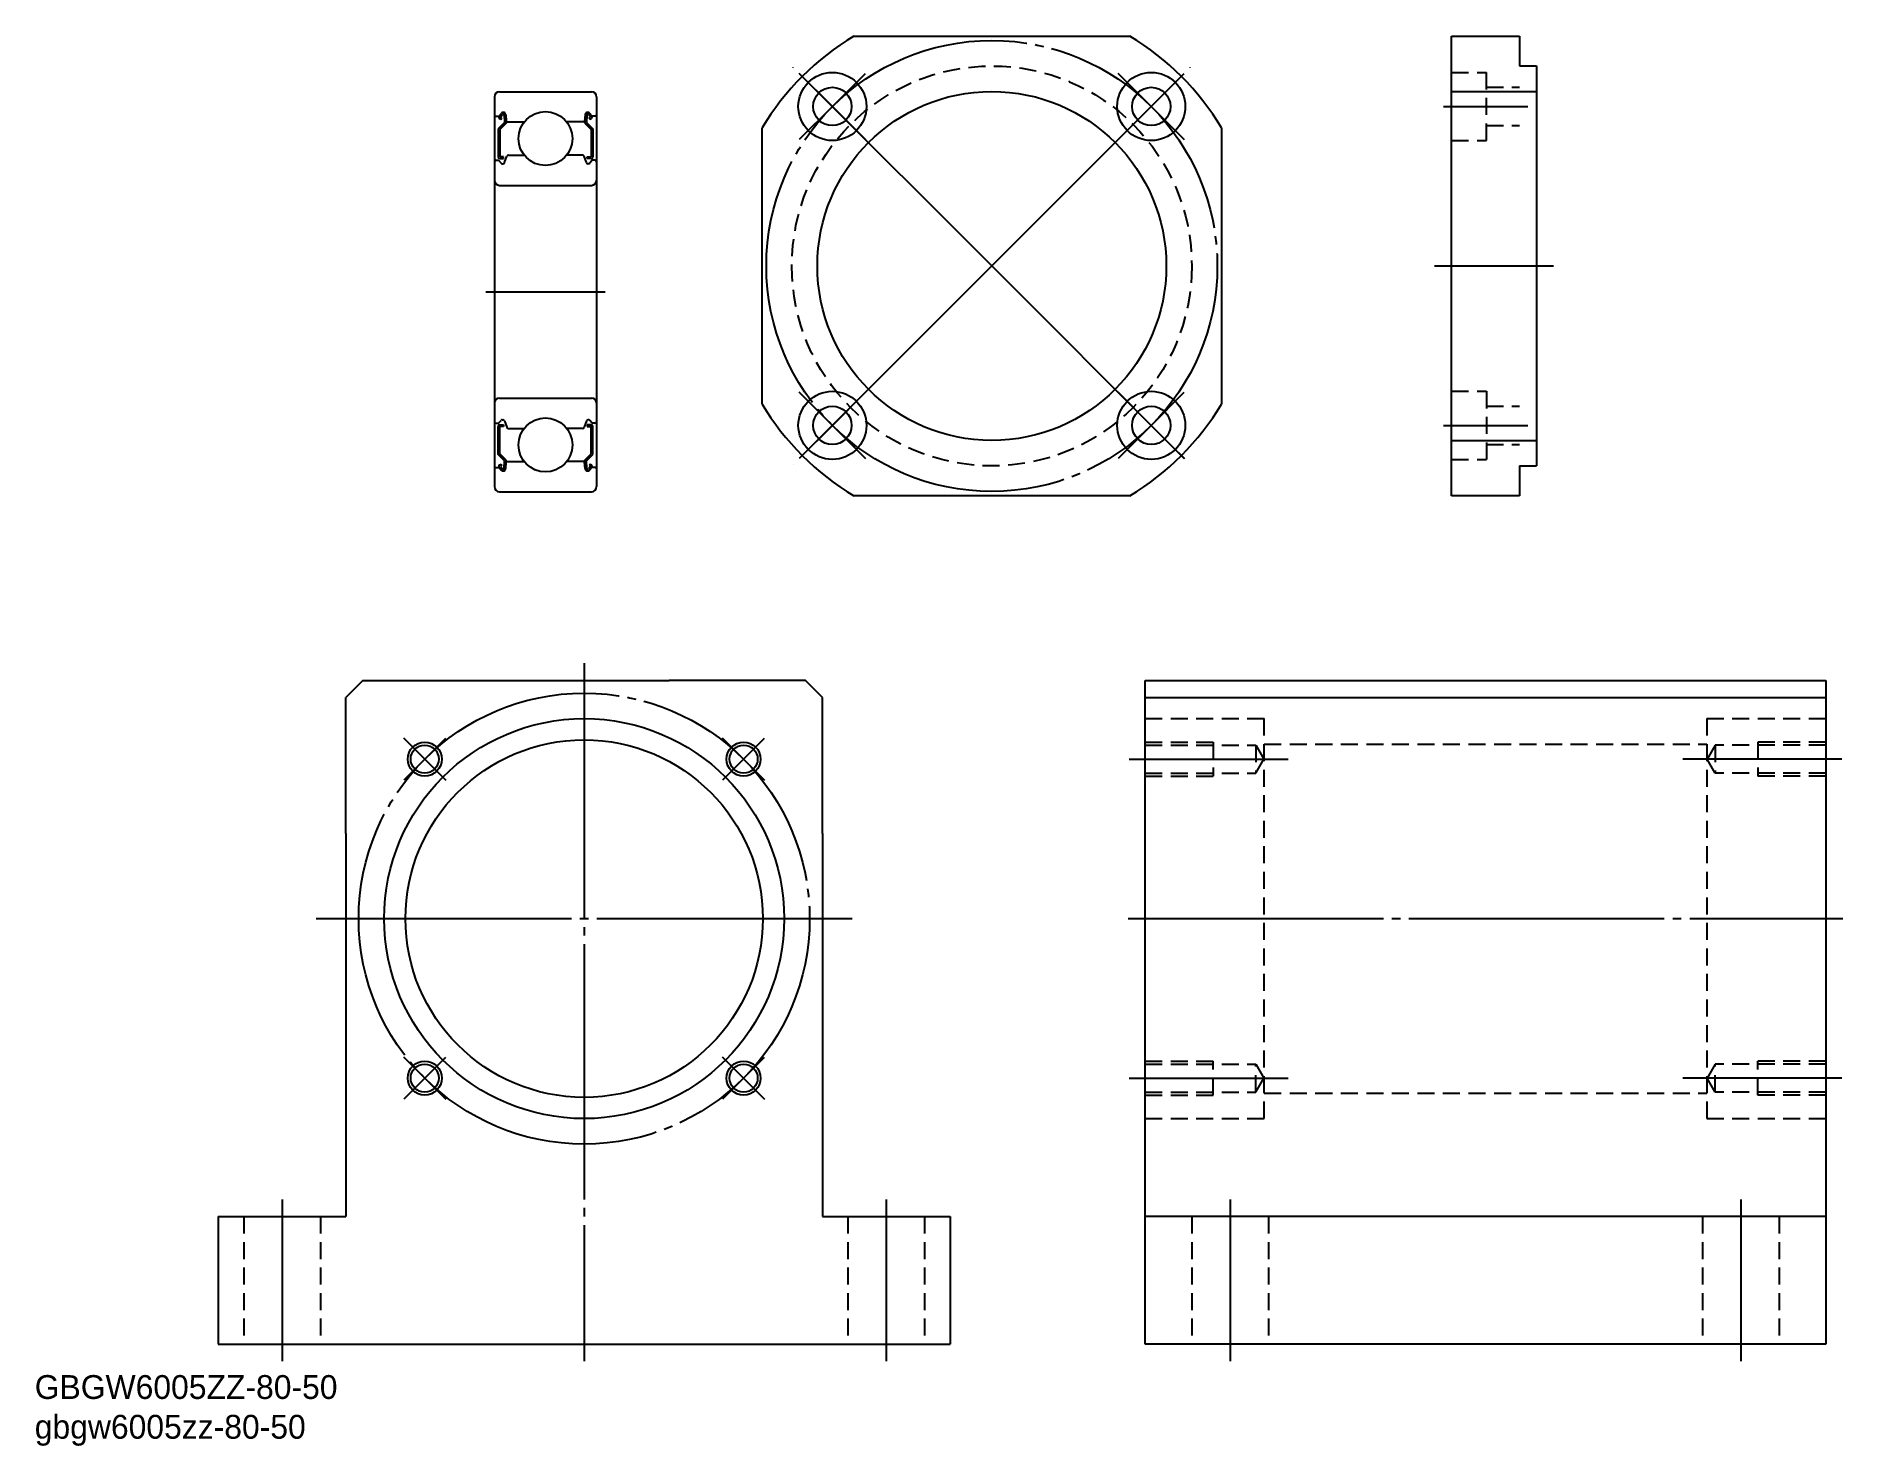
# Model space of a CAD drawing. Extents: x -161 to 51, y -39 to 126.
import ezdxf

# ---------------------------------------------------------------- set-up
doc = ezdxf.new("R2010")
doc.units = 0
doc.linetypes.add('CENTER', pattern=[33, 30, -1, 1, -1])
doc.linetypes.add('DASHED', pattern=[3, 2, -1])
doc.layers.get('0').update_dxf_attribs({"linetype": 'CONTINUOUS'})
doc.layers.add('CENTER', color=7, linetype='CONTINUOUS')

# ---------------------------------------------------------------- blocks, each defined once
blk = doc.blocks.new('*U2')
at = {"linetype": 'CONTINUOUS'}
for s, p in [('GBGW6005ZZ-80-50', (-161.28, -33.94)), ('gbgw6005zz-80-50', (-161.28, -38.61))]:
    blk.add_text(s, height=2.8, dxfattribs=at).set_placement(p)

msp = doc.modelspace()

# ---------------------------------------------------------------- linework, layer by layer
at = {"color": 7, "linetype": 'CONTINUOUS'}
for p, q in [((-65.03, 126.19), (-32.58, 126.19)), ((5.23, 72.19), (5.23, 126.19)), ((5.23, 126.19), (13.23, 126.19)), ((13.23, 126.19), (13.23, 122.69)), ((13.23, 122.69), (15.23, 122.69)), ((15.23, 122.69), (15.23, 75.69)), ((5.23, 119.69), (15.23, 119.69)), ((-75.8, 82.97), (-75.8, 115.42)), ((-21.8, 115.42), (-21.8, 82.97)), ((5.23, 78.69), (15.23, 78.69)), ((13.23, 75.69), (15.23, 75.69)), ((13.23, 75.69), (13.23, 72.19)), ((-32.58, 72.19), (-65.03, 72.19)), ((13.23, 72.19), (5.23, 72.19)), ((-122.71, 50.5), (-124.71, 48.5)), ((-122.71, 50.5), (-106.71, 50.5)), ((-106.71, 50.5), (-86.71, 50.5)), ((-70.71, 50.5), (-86.71, 50.5)), ((-68.71, 48.5), (-70.71, 50.5)), ((-30.78, -27.5), (-30.78, 50.5)), ((-30.78, -27.5), (-30.78, 50.5)), ((-30.78, 50.5), (49.22, 50.5)), ((49.22, 50.5), (49.22, -27.5)), ((-124.71, 32.5), (-124.71, 48.5)), ((-68.71, 32.5), (-68.71, 48.5)), ((-30.78, 48.5), (49.22, 48.5)), ((-124.71, 32.5), (-124.71, -12.5)), ((-68.71, 32.5), (-68.71, -12.5)), ((-139.71, -12.5), (-139.71, -27.5)), ((-139.71, -12.5), (-124.71, -12.5)), ((-68.71, -12.5), (-53.71, -12.5)), ((-53.71, -12.5), (-53.71, -27.5)), ((49.22, -12.5), (-30.78, -12.5)), ((-139.71, -27.5), (-53.71, -27.5)), ((49.22, -27.5), (-30.78, -27.5))]:
    msp.add_line(p, q, dxfattribs=at)
at = {"color": 3, "linetype": 'DASHED'}
for p, q in [((5.23, 121.93), (9.33, 121.93)), ((9.33, 113.93), (9.33, 121.93)), ((9.33, 120.18), (13.23, 120.18)), ((9.33, 115.68), (13.23, 115.68)), ((5.23, 113.93), (9.33, 113.93)), ((5.23, 84.46), (9.33, 84.46)), ((9.33, 84.46), (9.33, 76.46)), ((9.33, 82.71), (13.23, 82.71)), ((5.23, 76.46), (9.33, 76.46)), ((9.33, 78.21), (13.23, 78.21)), ((-30.78, 46), (-16.78, 46)), ((-16.78, -1), (-16.78, 46)), ((35.22, 46), (49.22, 46)), ((35.22, 46), (35.22, -1)), ((-30.78, 43.24), (-22.78, 43.24)), ((-30.78, 42.89), (-17.78, 42.89)), ((-22.78, 43.24), (-22.78, 39.24)), ((-17.78, 42.89), (-17.78, 39.59)), ((-17.78, 42.89), (-16.83, 41.24)), ((-16.78, 43), (35.22, 43)), ((36.22, 42.89), (35.27, 41.24)), ((36.22, 42.89), (36.22, 39.59)), ((49.22, 42.89), (36.22, 42.89)), ((41.22, 43.24), (41.22, 39.24)), ((49.22, 43.24), (41.22, 43.24)), ((-17.78, 39.59), (-16.83, 41.24)), ((36.22, 39.59), (35.27, 41.24)), ((-30.78, 39.59), (-17.78, 39.59)), ((-30.78, 39.24), (-22.78, 39.24)), ((49.22, 39.59), (36.22, 39.59)), ((49.22, 39.24), (41.22, 39.24)), ((-30.78, 5.76), (-22.78, 5.76)), ((-30.78, 5.41), (-17.78, 5.41)), ((-22.78, 1.76), (-22.78, 5.76)), ((-17.78, 2.11), (-17.78, 5.41)), ((-17.78, 5.41), (-16.83, 3.76)), ((36.22, 5.41), (35.27, 3.76)), ((36.22, 2.11), (36.22, 5.41)), ((49.22, 5.41), (36.22, 5.41)), ((41.22, 1.76), (41.22, 5.76)), ((49.22, 5.76), (41.22, 5.76)), ((-17.78, 2.11), (-16.83, 3.76)), ((36.22, 2.11), (35.27, 3.76)), ((-30.78, 2.11), (-17.78, 2.11)), ((-30.78, 1.76), (-22.78, 1.76)), ((-16.78, 2), (35.22, 2)), ((49.22, 2.11), (36.22, 2.11)), ((49.22, 1.76), (41.22, 1.76)), ((-30.78, -1), (-16.78, -1)), ((35.22, -1), (49.22, -1)), ((-136.71, -12.5), (-136.71, -27.5)), ((-127.71, -12.5), (-127.71, -27.5)), ((-65.71, -12.5), (-65.71, -27.5)), ((-56.71, -12.5), (-56.71, -27.5)), ((-25.28, -12.5), (-25.28, -27.5)), ((-16.28, -12.5), (-16.28, -27.5)), ((34.72, -12.5), (34.72, -27.5)), ((43.72, -12.5), (43.72, -27.5))]:
    msp.add_line(p, q, dxfattribs=at)
for p, q in [((-107.26, 119.06), (-107.26, 73.26)), ((-106.66, 119.66), (-95.86, 119.66)), ((-95.26, 119.06), (-95.26, 73.26)), ((-107.16, 116.81), (-106.7, 116.81)), ((-106.7, 116.81), (-106.45, 117.11)), ((-106.55, 116.68), (-106.3, 116.98)), ((-106.12, 116.92), (-106.08, 116.05)), ((-105.92, 116.94), (-105.86, 116.2)), ((-96.6, 116.94), (-96.66, 116.2)), ((-96.4, 116.92), (-96.44, 116.05)), ((-95.97, 116.68), (-96.22, 116.98)), ((-95.82, 116.81), (-96.07, 117.11)), ((-95.36, 116.81), (-95.82, 116.81)), ((-106.08, 116.05), (-106.83, 115.3)), ((-106.83, 115.3), (-106.83, 112.01)), ((-106.52, 116.4), (-106.67, 116.53)), ((-105.88, 115.96), (-106.63, 115.21)), ((-106.63, 115.21), (-106.63, 112.01)), ((-106.39, 116.56), (-106.55, 116.68)), ((-106.52, 116.4), (-106.39, 116.56)), ((-105.88, 116.43), (-105.88, 115.96)), ((-105.76, 116.11), (-103.77, 116.11)), ((-96.76, 116.11), (-98.75, 116.11)), ((-96.64, 116.43), (-96.64, 115.96)), ((-96.64, 115.96), (-95.89, 115.21)), ((-96.44, 116.05), (-95.69, 115.3)), ((-96.13, 116.56), (-95.97, 116.68)), ((-96, 116.4), (-96.13, 116.56)), ((-96, 116.4), (-95.84, 116.53)), ((-95.89, 115.21), (-95.89, 112.01)), ((-95.69, 115.3), (-95.69, 112.01)), ((-107.06, 111.61), (-106.76, 111.61)), ((-106.76, 111.61), (-106.48, 111.28)), ((-106.18, 112.01), (-106.63, 112.01)), ((-106.63, 111.81), (-106.18, 111.81)), ((-106.33, 111.21), (-106.27, 111.21)), ((-106.18, 111.81), (-106.18, 112.01)), ((-106.08, 111.34), (-105.81, 112.08)), ((-105.62, 112.21), (-103.77, 112.21)), ((-96.9, 112.21), (-98.75, 112.21)), ((-96.44, 111.34), (-96.71, 112.08)), ((-96.34, 111.81), (-96.34, 112.01)), ((-96.34, 112.01), (-95.89, 112.01)), ((-95.89, 111.81), (-96.34, 111.81)), ((-96.19, 111.21), (-96.25, 111.21)), ((-95.76, 111.61), (-96.04, 111.28)), ((-95.46, 111.61), (-95.76, 111.61)), ((-106.66, 108.66), (-95.86, 108.66)), ((-106.66, 83.66), (-95.86, 83.66)), ((-107.06, 80.71), (-106.76, 80.71)), ((-106.76, 80.71), (-106.48, 81.04)), ((-106.33, 81.11), (-106.27, 81.11)), ((-106.08, 80.98), (-105.81, 80.24)), ((-96.44, 80.98), (-96.71, 80.24)), ((-96.19, 81.11), (-96.25, 81.11)), ((-95.76, 80.71), (-96.04, 81.04)), ((-95.46, 80.71), (-95.76, 80.71)), ((-106.83, 77.03), (-106.83, 80.31)), ((-106.63, 80.51), (-106.18, 80.51)), ((-106.63, 77.11), (-106.63, 80.31)), ((-106.18, 80.31), (-106.63, 80.31)), ((-106.18, 80.51), (-106.18, 80.31)), ((-105.62, 80.11), (-103.77, 80.11)), ((-96.9, 80.11), (-98.75, 80.11)), ((-96.34, 80.51), (-96.34, 80.31)), ((-95.89, 80.51), (-96.34, 80.51)), ((-96.34, 80.31), (-95.89, 80.31)), ((-95.89, 77.11), (-95.89, 80.31)), ((-95.69, 77.03), (-95.69, 80.31)), ((-106.08, 76.28), (-106.83, 77.03)), ((-105.88, 76.36), (-106.63, 77.11)), ((-96.64, 76.36), (-95.89, 77.11)), ((-96.44, 76.28), (-95.69, 77.03)), ((-107.16, 75.51), (-106.7, 75.51)), ((-106.7, 75.51), (-106.45, 75.21)), ((-106.52, 75.92), (-106.67, 75.79)), ((-106.39, 75.77), (-106.55, 75.64)), ((-106.55, 75.64), (-106.3, 75.34)), ((-106.52, 75.92), (-106.39, 75.77)), ((-106.12, 75.4), (-106.08, 76.28)), ((-105.92, 75.38), (-105.86, 76.12)), ((-105.88, 75.89), (-105.88, 76.36)), ((-105.76, 76.21), (-103.77, 76.21)), ((-96.76, 76.21), (-98.75, 76.21)), ((-96.6, 75.38), (-96.66, 76.12)), ((-96.64, 75.89), (-96.64, 76.36)), ((-96.4, 75.4), (-96.44, 76.28)), ((-95.97, 75.64), (-96.22, 75.34)), ((-96, 75.92), (-96.13, 75.77)), ((-96.13, 75.77), (-95.97, 75.64)), ((-95.82, 75.51), (-96.07, 75.21)), ((-96, 75.92), (-95.84, 75.79)), ((-95.36, 75.51), (-95.82, 75.51)), ((-106.66, 72.66), (-95.86, 72.66)), ((-103.76, 72.66), (-103.76, 72.66)), ((-101.26, 72.66), (-101.26, 72.66))]:
    msp.add_line(p, q)
msp.add_circle((-48.8, 99.19), 23.5, dxfattribs=at)
at = {"color": 7, "linetype": 'CONTINUOUS'}
for centre, radius in [((-67.54, 117.93), 4), ((-30.06, 117.93), 4), ((-67.54, 117.93), 2.25), ((-48.8, 99.19), 20.5), ((-30.06, 117.93), 2.25), ((-67.54, 80.46), 4), ((-30.06, 80.46), 4), ((-67.54, 80.46), 2.25), ((-30.06, 80.46), 2.25), ((-96.71, 22.5), 23.5), ((-96.71, 22.5), 21), ((-115.45, 41.24), 1.65), ((-77.97, 41.24), 1.65), ((-115.45, 3.76), 1.65), ((-77.97, 3.76), 1.65)]:
    msp.add_circle(centre, radius, dxfattribs=at)
for centre in [(-101.26, 114.16), (-101.26, 78.16)]:
    msp.add_circle(centre, 3.17)
at = {"color": 3, "linetype": 'CONTINUOUS'}
for centre in [(-115.45, 41.24), (-77.97, 41.24), (-115.45, 3.76), (-77.97, 3.76)]:
    msp.add_circle(centre, 2, dxfattribs=at)
at = {"color": 7, "linetype": 'CONTINUOUS'}
for start, end in [(121.0027, 148.9973), (31.0027, 58.9973), (211.0027, 238.9973), (301.0027, 328.9973)]:
    msp.add_arc((-48.8, 99.19), 31.5, start, end, dxfattribs=at)
for centre, radius, start, end in [((-106.66, 119.06), 0.6, 90, 180), ((-95.86, 119.06), 0.6, 0, 90), ((-107.16, 116.91), 0.1, 180, 270), ((-106.55, 116.68), 0.2, 140.0012, 230.0863), ((-106.22, 116.92), 0.3, 4.9967, 140.0012), ((-106.22, 116.92), 0.1, 2.8198, 140.0023), ((-96.3, 116.92), 0.3, 39.9988, 175.0033), ((-96.3, 116.92), 0.1, 39.9977, 177.1802), ((-95.97, 116.68), 0.2, 309.9137, 39.9988), ((-95.36, 116.91), 0.1, 270, 0), ((-105.76, 116.21), 0.1, 184.9967, 270), ((-96.76, 116.21), 0.1, 270, 355.0033), ((-107.06, 111.41), 0.2, 90, 180), ((-106.63, 112.01), 0.2, 180, 270), ((-106.33, 111.41), 0.2, 219.9945, 270), ((-106.27, 111.41), 0.2, 270, 339.9921), ((-105.62, 112.01), 0.2, 90, 159.9921), ((-96.9, 112.01), 0.2, 20.0079, 90), ((-96.25, 111.41), 0.2, 200.0079, 270), ((-96.19, 111.41), 0.2, 270, 320.0055), ((-95.89, 112.01), 0.2, 270, 0), ((-95.46, 111.41), 0.2, 0, 90), ((-106.66, 109.26), 0.6, 180, 270), ((-95.86, 109.26), 0.6, 270, 0), ((-106.66, 83.06), 0.6, 90, 180), ((-95.86, 83.06), 0.6, 0, 90), ((-107.06, 80.91), 0.2, 180, 270), ((-106.33, 80.91), 0.2, 90, 140.0055), ((-106.27, 80.91), 0.2, 20.0079, 90), ((-96.25, 80.91), 0.2, 90, 159.9921), ((-96.19, 80.91), 0.2, 39.9945, 90), ((-95.46, 80.91), 0.2, 270, 0), ((-106.63, 80.31), 0.2, 90, 180), ((-105.62, 80.31), 0.2, 200.0079, 270), ((-96.9, 80.31), 0.2, 270, 339.9921), ((-95.89, 80.31), 0.2, 0, 90), ((-107.16, 75.41), 0.1, 90, 180), ((-106.55, 75.64), 0.2, 129.9137, 219.9988), ((-106.22, 75.41), 0.3, 219.9988, 355.0033), ((-106.22, 75.41), 0.1, 219.9977, 357.1802), ((-105.76, 76.11), 0.1, 90, 175.0033), ((-96.76, 76.11), 0.1, 4.9967, 90), ((-96.3, 75.41), 0.3, 184.9967, 320.0012), ((-96.3, 75.41), 0.1, 182.8198, 320.0023), ((-95.97, 75.64), 0.2, 320.0012, 50.0863), ((-95.36, 75.41), 0.1, 0, 90), ((-106.66, 73.26), 0.6, 180, 270), ((-95.86, 73.26), 0.6, 270, 0)]:
    msp.add_arc(centre, radius, start, end)
at = {"layer": 'CENTER', "color": 1, "linetype": 'CENTER'}
for p, q in [((-48.8, 99.19), (-72.14, 122.53)), ((-67.54, 117.93), (-71.43, 121.82)), ((-67.54, 117.93), (-63.65, 121.82)), ((-48.8, 99.19), (-25.47, 122.53)), ((-30.06, 117.93), (-33.95, 121.82)), ((-30.06, 117.93), (-26.18, 121.82)), ((-67.54, 117.93), (-71.43, 114.04)), ((-67.54, 117.93), (-63.65, 114.04)), ((-30.06, 117.93), (-33.95, 114.04)), ((-30.06, 117.93), (-26.18, 114.04)), ((4.27, 117.93), (14.19, 117.93)), ((-48.8, 99.19), (-72.14, 75.86)), ((-48.8, 99.19), (-25.47, 75.86)), ((3.23, 99.19), (17.23, 99.19)), ((-108.26, 96.16), (-94.26, 96.16)), ((-67.54, 80.46), (-71.43, 84.35)), ((-67.54, 80.46), (-63.65, 84.35)), ((-30.06, 80.46), (-33.95, 84.35)), ((-30.06, 80.46), (-26.18, 84.35)), ((-67.54, 80.46), (-71.43, 76.57)), ((-67.54, 80.46), (-63.65, 76.57)), ((-30.06, 80.46), (-33.95, 76.57)), ((-30.06, 80.46), (-26.18, 76.57)), ((4.27, 80.46), (14.19, 80.46)), ((-96.71, 52.5), (-96.71, -29.5)), ((-115.45, 41.24), (-117.92, 43.72)), ((-115.45, 41.24), (-112.97, 43.72)), ((-77.97, 41.24), (-80.45, 43.72)), ((-77.97, 41.24), (-75.5, 43.72)), ((-115.45, 41.24), (-117.92, 38.77)), ((-115.45, 41.24), (-112.97, 38.77)), ((-77.97, 41.24), (-80.45, 38.77)), ((-77.97, 41.24), (-75.5, 38.77)), ((-32.64, 41.24), (-13.99, 41.24)), ((51.08, 41.24), (32.43, 41.24)), ((-128.21, 22.5), (-65.21, 22.5)), ((-32.78, 22.5), (51.22, 22.5)), ((-115.45, 3.76), (-117.92, 6.24)), ((-115.45, 3.76), (-112.97, 6.24)), ((-77.97, 3.76), (-80.45, 6.24)), ((-77.97, 3.76), (-75.5, 6.24)), ((-115.45, 3.76), (-117.92, 1.29)), ((-115.45, 3.76), (-112.97, 1.29)), ((-77.97, 3.76), (-80.45, 1.29)), ((-77.97, 3.76), (-75.5, 1.29)), ((-32.64, 3.76), (-13.99, 3.76)), ((51.08, 3.76), (32.43, 3.76)), ((-132.21, -10.5), (-132.21, -29.5)), ((-61.21, -10.5), (-61.21, -29.5)), ((-20.78, -10.5), (-20.78, -29.5)), ((39.22, -10.5), (39.22, -29.5))]:
    msp.add_line(p, q, dxfattribs=at)
for centre in [(-48.8, 99.19), (-96.71, 22.5)]:
    msp.add_circle(centre, 26.5, dxfattribs=at)

# ---------------------------------------------------------------- block references
at = {"linetype": 'CONTINUOUS'}
msp.add_blockref('*U2', (0, 0), dxfattribs=at)

doc.saveas('drawing.dxf')
